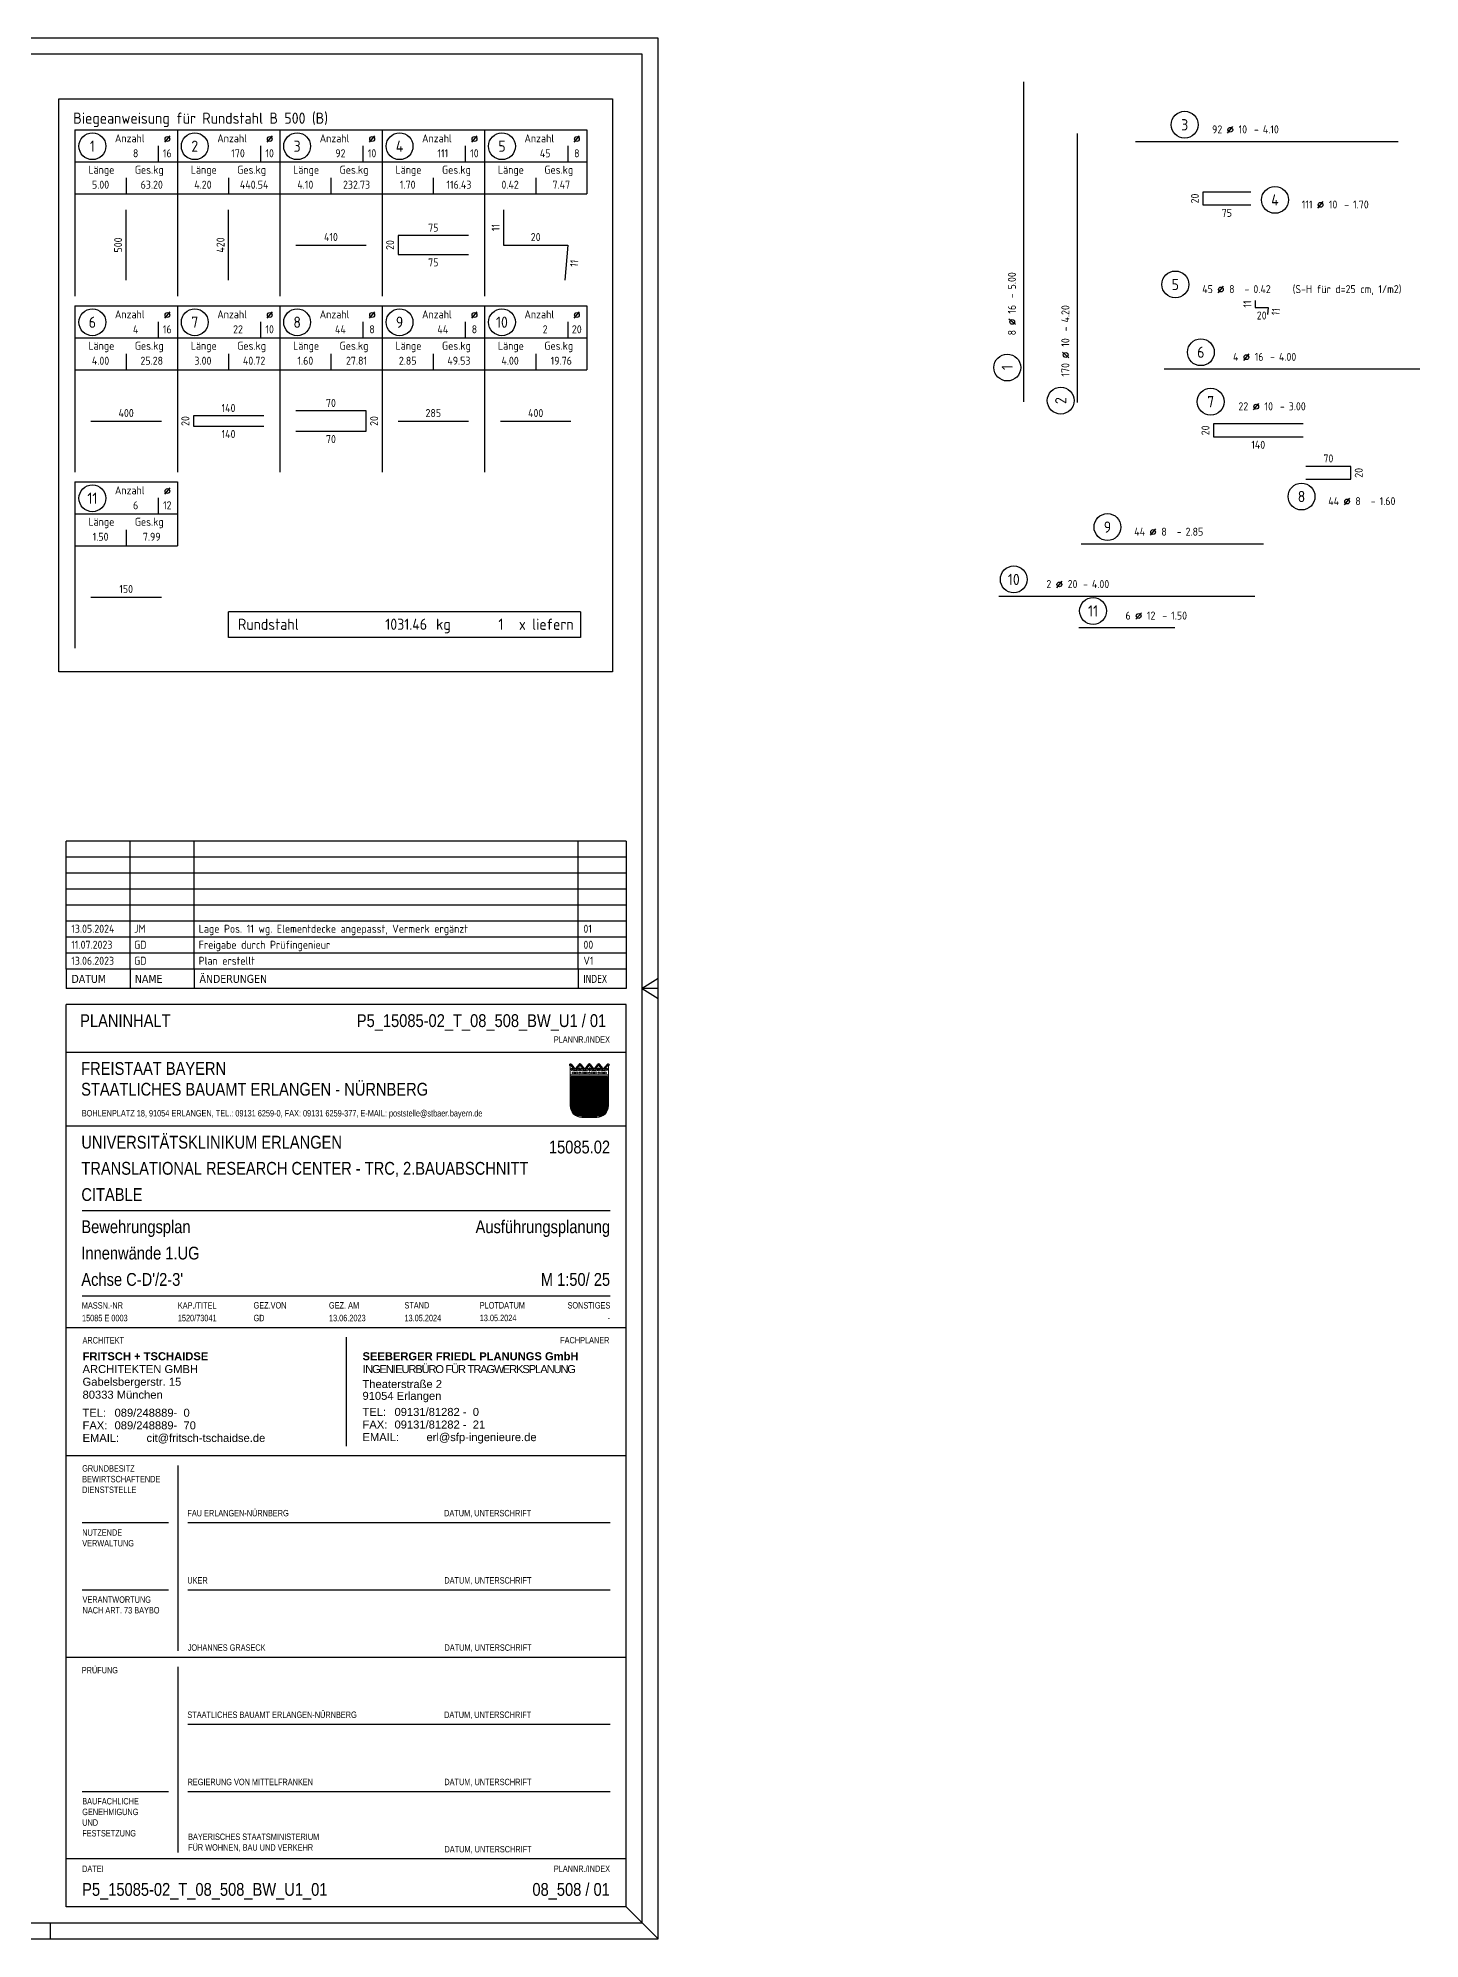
# Model space of a CAD drawing. Extents: x 0 to 54, y 0 to 44.
# Drawn here: x 32.36 to 53.96, y 0 to 29.7 of the extents above; entities that cross this region are included whole.
import ezdxf
from ezdxf.enums import TextEntityAlignment as Align

# ---------------------------------------------------------------- set-up
doc = ezdxf.new("R2010")
doc.units = 0
doc.header["$LTSCALE"] = 0.5
doc.linetypes.add('AUSGEZOGEN', pattern=[1000.01, 1000, 0.01])
for name, color, linetype in [('40 A Plankopf Text F+T', 7, 'Continuous'), ('BET-ANS', 7, 'Continuous'), ('RAHMEN', 7, 'Continuous'), ('RND', 7, 'Continuous'), ('RND_BILD', 7, 'Continuous'), ('STEMPEL', 7, 'Continuous'), ('TEXT', 7, 'Continuous')]:
    doc.layers.add(name, color=color, linetype=linetype)
doc.layers.add('NOPLOT', color=7, linetype='Continuous', plot=False)
doc.styles.add('ERSTELLTER_STIL_3', font='arial.ttf')
doc.styles.add('ERSTELLTER_STIL_4', font='arialbd.ttf')
doc.styles.add('helv', font='tahoma.ttf')
doc.styles.add('plankopf_ArialN', font='ARIALN.TTF')
doc.styles.add('txt', font='isocp.shx')
pattern_1 = [(0, (-322.07857, -163.97815), (8e-17, 0.254), [])]

# ---------------------------------------------------------------- blocks, each defined once
blk = doc.blocks.new('Bundeslandwappen')
at = {"lineweight": 9, "true_color": 0xffffff}
for points in [[(-5.75, 16.5), (-5.98, 16.5), (-5.98, 16.29), (-5.75, 16.29)], [(-5.09, 15.68), (-5.31, 15.68), (-5.31, 15.47), (-5.09, 15.47)], [(-3.49, 15.68), (-3.71, 15.68), (-3.71, 15.47), (-3.49, 15.47)], [(-2.82, 16.5), (-3.05, 16.5), (-3.05, 16.29), (-2.82, 16.29)], [(-2.15, 15.68), (-2.38, 15.68), (-2.38, 15.47), (-2.15, 15.47)], [(-0.56, 15.68), (-0.78, 15.68), (-0.78, 15.47), (-0.56, 15.47)], [(0.11, 16.5), (-0.11, 16.5), (-0.11, 16.29), (0.11, 16.29)], [(0.78, 15.68), (0.56, 15.68), (0.56, 15.47), (0.78, 15.47)], [(2.38, 15.68), (2.15, 15.68), (2.15, 15.47), (2.38, 15.47)], [(3.05, 16.5), (2.82, 16.5), (2.82, 16.29), (3.05, 16.29)], [(3.71, 15.68), (3.49, 15.68), (3.49, 15.47), (3.71, 15.47)], [(5.31, 15.68), (5.09, 15.68), (5.09, 15.47), (5.31, 15.47)], [(5.98, 16.5), (5.75, 16.5), (5.75, 16.29), (5.98, 16.29)]]:
    blk.add_hatch(color=7, dxfattribs=at).paths.add_polyline_path(points)
at = {"true_color": 0xffffff}
for points in [[(-5.34, 12.59), (-5.7, 12.59), (-5.7, 12.19), (-5.07, 11.96)], [(-1.42, 10.67), (-5.07, 11.96), (-3.57, 8.42), (0.08, 7.13)], [(0.86, 12.59), (-2.24, 12.59), (-1.42, 10.67), (2.23, 9.38)], [(3.96, 12.59), (1.66, 12.59), (4.37, 11.63)], [(-3.57, 8.42), (-5.7, 9.18), (-5.7, 6.17), (-2.07, 4.88)], [(-5.7, 6.14), (-5.7, 3.7, 0.041392), (-5.65, 3.14), (-4.21, 2.63)], [(3.73, 5.84), (0.08, 7.13), (1.58, 3.59), (5.23, 2.29)], [(5.7, 8.15), (2.23, 9.38), (3.73, 5.84), (5.7, 5.14)], [(5.7, 11.16), (4.37, 11.63), (5.7, 8.5)], [(-0.56, 1.34), (-4.21, 2.63), (-3.29, 0.45, 0.073774), (-2.3, 0.3), (-0.12, 0.3)], [(1.58, 3.59), (-2.07, 4.88), (-0.56, 1.34), (2.36, 0.3, 0.043654), (2.95, 0.36)]]:
    blk.add_hatch(color=7, dxfattribs=at).paths.add_polyline_path(points)
at = {"lineweight": 9}
h = blk.add_hatch(dxfattribs=at)
h.set_pattern_fill('ANSI31', color=256, scale=0.08, angle=315, style=0)
h.set_pattern_definition(pattern_1)
h.paths.add_polyline_path([(-5.07, 11.96), (-5.7, 12.19), (-5.7, 9.18), (-3.57, 8.42)])
h = blk.add_hatch(dxfattribs=at)
h.set_pattern_fill('ANSI31', color=256, scale=0.08, angle=315, style=0)
h.set_pattern_definition(pattern_1)
h.paths.add_polyline_path([(-2.24, 12.59), (-5.34, 12.59), (-5.07, 11.96), (-1.42, 10.67)])
h = blk.add_hatch(dxfattribs=at)
h.set_pattern_fill('ANSI31', color=256, scale=0.08, angle=315, style=0)
h.set_pattern_definition(pattern_1)
h.paths.add_polyline_path([(4.37, 11.63), (1.66, 12.59), (0.86, 12.59), (2.23, 9.38), (5.7, 8.15), (5.7, 8.5)])
h = blk.add_hatch(dxfattribs=at)
h.set_pattern_fill('ANSI31', color=256, scale=0.08, angle=315, style=0)
h.set_pattern_definition(pattern_1)
h.paths.add_polyline_path([(5.7, 12.59), (3.96, 12.59), (4.37, 11.63), (5.7, 11.16)])
h = blk.add_hatch(dxfattribs=at)
h.set_pattern_fill('ANSI31', color=256, scale=0.08, angle=315, style=0)
h.set_pattern_definition(pattern_1)
h.paths.add_polyline_path([(-2.07, 4.88), (-5.7, 6.17), (-5.7, 6.14), (-4.21, 2.63), (-0.56, 1.34)])
h = blk.add_hatch(dxfattribs=at)
h.set_pattern_fill('ANSI31', color=256, scale=0.08, angle=315, style=0)
h.set_pattern_definition(pattern_1)
h.paths.add_polyline_path([(0.08, 7.13), (-3.57, 8.42), (-2.07, 4.88), (1.58, 3.59)])
h = blk.add_hatch(dxfattribs=at)
h.set_pattern_fill('ANSI31', color=256, scale=0.08, angle=315, style=0)
h.set_pattern_definition(pattern_1)
h.paths.add_polyline_path([(2.23, 9.38), (-1.42, 10.67), (0.08, 7.13), (3.73, 5.84)])
h = blk.add_hatch(dxfattribs=at)
h.set_pattern_fill('ANSI31', color=256, scale=0.08, angle=315, style=0)
h.set_pattern_definition(pattern_1)
h.paths.add_polyline_path([(-4.21, 2.63), (-5.65, 3.14, 0.285055), (-3.29, 0.45)])
h = blk.add_hatch(dxfattribs=at)
h.set_pattern_fill('ANSI31', color=256, scale=0.08, angle=315, style=0)
h.set_pattern_definition(pattern_1)
h.paths.add_polyline_path([(-0.56, 1.34), (-0.12, 0.3), (2.3, 0.3, 0.004354), (2.36, 0.3)])
h = blk.add_hatch(dxfattribs=at)
h.set_pattern_fill('ANSI31', color=256, scale=0.08, angle=315, style=0)
h.set_pattern_definition(pattern_1)
h.paths.add_polyline_path([(5.31, 2.11), (5.23, 2.29), (1.58, 3.59), (2.95, 0.36, 0.22704)])
h = blk.add_hatch(dxfattribs=at)
h.set_pattern_fill('ANSI31', color=256, scale=0.08, angle=315, style=0)
h.set_pattern_definition(pattern_1)
h.paths.add_polyline_path([(5.7, 5.14), (3.73, 5.84), (5.23, 2.29), (5.37, 2.24, 0.111178), (5.7, 3.7)])
for p, q in [((-6, 16.1), (-6, 3.7)), ((-6, 13.29), (6, 13.29)), ((-6, 12.94), (6, 12.94)), ((-5.7, 12.59), (-5.7, 3.7)), ((-5.7, 12.59), (5.7, 12.59)), ((-5.7, 12.19), (5.7, 8.15)), ((-5.64, 14.97), (-5.64, 15.18)), ((-5.61, 16.59), (-5.62, 16.68)), ((-5.34, 12.59), (-0.12, 0.3)), ((-5.33, 15.19), (-5.33, 15.05)), ((-4.68, 14.54), (-5.26, 14.54)), ((-4.12, 14.54), (-3.54, 14.54)), ((-3.47, 15.19), (-3.47, 15.05)), ((-3.36, 13.9), (-2.93, 14.17)), ((-2.93, 13.63), (-3.36, 13.9)), ((-3.19, 16.59), (-3.18, 16.67)), ((-3.16, 14.97), (-3.16, 15.18)), ((-2.93, 15.58), (-2.93, 14.47)), ((-2.93, 14.17), (-2.5, 13.9)), ((-2.5, 13.9), (-2.93, 13.63)), ((-2.71, 14.97), (-2.71, 15.18)), ((-2.68, 16.59), (-2.69, 16.67)), ((-2.4, 15.19), (-2.4, 15.05)), ((-1.74, 14.54), (-2.32, 14.54)), ((-2.24, 12.59), (2.95, 0.36)), ((-1.19, 14.54), (-0.61, 14.54)), ((-0.54, 15.19), (-0.54, 15.05)), ((0, 14.17), (-0.43, 13.9)), ((-0.43, 13.9), (0, 13.63)), ((-0.25, 16.59), (-0.24, 16.67)), ((-0.22, 14.97), (-0.22, 15.18)), ((0, 15.58), (0, 14.47)), ((0.43, 13.9), (0, 14.17)), ((0, 13.63), (0.43, 13.9)), ((0.22, 14.97), (0.22, 15.18)), ((0.25, 16.59), (0.24, 16.67)), ((0.54, 15.19), (0.54, 15.05)), ((1.19, 14.54), (0.61, 14.54)), ((0.86, 12.59), (5.31, 2.11)), ((1.66, 12.59), (5.7, 11.16)), ((1.74, 14.54), (2.32, 14.54)), ((2.4, 15.19), (2.4, 15.05)), ((2.93, 14.17), (2.5, 13.9)), ((2.5, 13.9), (2.93, 13.63)), ((2.68, 16.59), (2.69, 16.67)), ((2.71, 14.97), (2.71, 15.18)), ((2.93, 15.58), (2.93, 14.47)), ((3.36, 13.9), (2.93, 14.17)), ((2.93, 13.63), (3.36, 13.9)), ((3.16, 14.97), (3.16, 15.18)), ((3.19, 16.59), (3.18, 16.67)), ((3.47, 15.19), (3.47, 15.05)), ((4.12, 14.54), (3.54, 14.54)), ((3.96, 12.59), (5.7, 8.5)), ((4.68, 14.54), (5.26, 14.54)), ((5.33, 15.19), (5.33, 15.05)), ((5.61, 16.59), (5.62, 16.68)), ((5.64, 14.97), (5.64, 15.18)), ((5.7, 3.7), (5.7, 12.59)), ((6, 3.7), (6, 16.1)), ((-5.7, 9.18), (5.7, 5.14)), ((-5.7, 6.17), (5.37, 2.24)), ((-5.7, 6.14), (-3.29, 0.45)), ((-5.66, 3.14), (2.36, 0.3)), ((-2.3, 0.3), (2.3, 0.3)), ((-2.3, 0), (2.3, 0))]:
    blk.add_line(p, q, dxfattribs=at)
for points in [[(-5.75, 16.29), (-5.98, 16.29), (-5.98, 16.5), (-5.75, 16.5)], [(-5.09, 15.47), (-5.31, 15.47), (-5.31, 15.68), (-5.09, 15.68)], [(-4.07, 13.71), (-4.83, 13.71), (-4.83, 14.1), (-4.07, 14.1)], [(-3.71, 15.47), (-3.49, 15.47), (-3.49, 15.68), (-3.71, 15.68)], [(-2.82, 16.29), (-3.05, 16.29), (-3.05, 16.5), (-2.82, 16.5)], [(-2.15, 15.47), (-2.38, 15.47), (-2.38, 15.68), (-2.15, 15.68)], [(-1.8, 13.71), (-1.04, 13.71), (-1.04, 14.1), (-1.8, 14.1)], [(-0.78, 15.47), (-0.56, 15.47), (-0.56, 15.68), (-0.78, 15.68)], [(0.11, 16.29), (-0.11, 16.29), (-0.11, 16.5), (0.11, 16.5)], [(0.78, 15.47), (0.56, 15.47), (0.56, 15.68), (0.78, 15.68)], [(1.8, 13.71), (1.04, 13.71), (1.04, 14.1), (1.8, 14.1)], [(2.15, 15.47), (2.38, 15.47), (2.38, 15.68), (2.15, 15.68)], [(3.05, 16.29), (2.82, 16.29), (2.82, 16.5), (3.05, 16.5)], [(3.71, 15.47), (3.49, 15.47), (3.49, 15.68), (3.71, 15.68)], [(4.07, 13.71), (4.83, 13.71), (4.83, 14.1), (4.07, 14.1)], [(5.09, 15.47), (5.31, 15.47), (5.31, 15.68), (5.09, 15.68)], [(5.75, 16.29), (5.98, 16.29), (5.98, 16.5), (5.75, 16.5)]]:
    blk.add_lwpolyline(points, close=True, dxfattribs=at)
for centre in [(-5.28, 13.9), (-3.71, 13.9), (-2.2, 13.9), (-0.68, 13.9), (0.68, 13.9), (2.2, 13.9), (3.71, 13.9), (5.28, 13.9)]:
    blk.add_circle(centre, 0.123, dxfattribs=at)
for centre, radius, start, end in [((-5.89, 16.45), 0.362, 44.66814, 253.11831), ((-5.67, 16.67), 0.05, 6.6615, 44.66814), ((-5.49, 15.18), 0.157, 3.2756, 179.55206), ((-5.19, 14.99), 0.453, 182.83284, 261.30427), ((-5.56, 16.59), 0.05, 186.6615, 265.62087), ((-5.42, 15.99), 0.179, 74.78828, 15.13561), ((-5.59, 16.26), 0.281, 346.02321, 85.62087), ((-5.36, 16.21), 0.05, 254.78828, 346.02321), ((-5.26, 15.23), 0.191, 249.63581, 3.08566), ((-5.2, 16.05), 0.05, 93.06329, 195.13561), ((-5.19, 15.87), 0.224, 350.95424, 93.06329), ((-5.02, 15.24), 0.05, 82.94673, 183.08566), ((-4.99, 15.54), 0.249, 262.94673, 77.88554), ((-4.92, 15.83), 0.05, 170.95424, 257.88554), ((-4.62, 14.89), 0.224, 71.40005, 0), ((-4.71, 14.85), 0.312, 275.96495, 353.97732), ((-4.4, 15.24), 0.208, 317.07745, 222.92255), ((-4.18, 14.89), 0.224, 180, 108.59995), ((-4.09, 14.85), 0.312, 186.02268, 264.03505), ((-3.81, 15.54), 0.249, 102.11446, 277.05327), ((-3.88, 15.83), 0.05, 282.11446, 9.04576), ((-3.61, 15.87), 0.224, 86.93671, 189.04576), ((-3.78, 15.24), 0.05, 356.91434, 97.05327), ((-3.54, 15.23), 0.191, 176.91434, 290.36419), ((-3.6, 16.05), 0.05, 344.86439, 86.93671), ((-3.38, 15.99), 0.179, 164.86439, 105.21172), ((-3.61, 14.99), 0.453, 278.69573, 357.16716), ((-3.21, 16.26), 0.281, 94.37913, 193.97679), ((-3.44, 16.21), 0.05, 193.97679, 285.21172), ((-3.31, 15.18), 0.157, 0.44794, 176.7244), ((-3.24, 16.59), 0.05, 274.37913, 353.3385), ((-3.13, 16.67), 0.05, 155.22882, 173.3385), ((-2.93, 16.58), 0.264, 24.0166, 155.34093), ((-2.55, 15.18), 0.157, 3.2756, 179.55206), ((-2.26, 14.99), 0.453, 182.83284, 261.30427), ((-2.74, 16.66), 0.05, 6.6615, 24.0166), ((-2.63, 16.59), 0.05, 186.6615, 265.62087), ((-2.49, 15.99), 0.179, 74.78828, 15.13561), ((-2.65, 16.26), 0.281, 346.02321, 85.62087), ((-2.43, 16.21), 0.05, 254.78828, 346.02321), ((-2.33, 15.23), 0.191, 249.63581, 3.08566), ((-2.27, 16.05), 0.05, 93.06329, 195.13561), ((-2.26, 15.87), 0.224, 350.95424, 93.06329), ((-2.09, 15.24), 0.05, 82.94673, 183.08566), ((-2.05, 15.54), 0.249, 262.94673, 77.88554), ((-1.99, 15.83), 0.05, 170.95424, 257.88554), ((-1.69, 14.89), 0.224, 71.40005, 0), ((-1.78, 14.85), 0.312, 275.96495, 353.97732), ((-1.47, 15.24), 0.208, 317.07745, 222.92255), ((-1.24, 14.89), 0.224, 180, 108.59995), ((-1.16, 14.85), 0.312, 186.02268, 264.03505), ((-0.88, 15.54), 0.249, 102.11446, 277.05327), ((-0.94, 15.83), 0.05, 282.11446, 9.04576), ((-0.67, 15.87), 0.224, 86.93671, 189.04576), ((-0.84, 15.24), 0.05, 356.91434, 97.05327), ((-0.6, 15.23), 0.191, 176.91434, 290.36419), ((-0.66, 16.05), 0.05, 344.86439, 86.93671), ((-0.44, 15.99), 0.179, 164.86439, 105.21172), ((-0.68, 14.99), 0.453, 278.69573, 357.16716), ((-0.28, 16.26), 0.281, 94.37913, 193.97679), ((-0.5, 16.21), 0.05, 193.97679, 285.21172), ((-0.38, 15.18), 0.157, 0.44794, 176.7244), ((-0.3, 16.59), 0.05, 274.37913, 353.3385), ((0, 16.58), 0.264, 24.0166, 155.34093), ((-0.19, 16.67), 0.05, 155.22882, 173.3385), ((0.38, 15.18), 0.157, 3.2756, 179.55206), ((0.68, 14.99), 0.453, 182.83284, 261.30427), ((0.19, 16.66), 0.05, 6.6615, 24.0166), ((0.3, 16.59), 0.05, 186.6615, 265.62087), ((0.44, 15.99), 0.179, 74.78828, 15.13561), ((0.28, 16.26), 0.281, 346.02321, 85.62087), ((0.5, 16.21), 0.05, 254.78828, 346.02321), ((0.6, 15.23), 0.191, 249.63581, 3.08566), ((0.66, 16.05), 0.05, 93.06329, 195.13561), ((0.67, 15.87), 0.224, 350.95424, 93.06329), ((0.84, 15.24), 0.05, 82.94673, 183.08566), ((0.88, 15.54), 0.249, 262.94673, 77.88554), ((0.94, 15.83), 0.05, 170.95424, 257.88554), ((1.24, 14.89), 0.224, 71.40005, 0), ((1.16, 14.85), 0.312, 275.96495, 353.97732), ((1.47, 15.24), 0.208, 317.07745, 222.92255), ((1.69, 14.89), 0.224, 180, 108.59995), ((1.78, 14.85), 0.312, 186.02268, 264.03505), ((2.05, 15.54), 0.249, 102.11446, 277.05327), ((1.99, 15.83), 0.05, 282.11446, 9.04576), ((2.26, 15.87), 0.224, 86.93671, 189.04576), ((2.09, 15.24), 0.05, 356.91434, 97.05327), ((2.33, 15.23), 0.191, 176.91434, 290.36419), ((2.27, 16.05), 0.05, 344.86439, 86.93671), ((2.49, 15.99), 0.179, 164.86439, 105.21172), ((2.26, 14.99), 0.453, 278.69573, 357.16716), ((2.65, 16.26), 0.281, 94.37913, 193.97679), ((2.43, 16.21), 0.05, 193.97679, 285.21172), ((2.55, 15.18), 0.157, 0.44794, 176.7244), ((2.63, 16.59), 0.05, 274.37913, 353.3385), ((2.93, 16.58), 0.264, 24.0166, 155.34093), ((2.74, 16.67), 0.05, 155.22882, 173.3385), ((3.31, 15.18), 0.157, 3.2756, 179.55206), ((3.61, 14.99), 0.453, 182.83284, 261.30427), ((3.13, 16.66), 0.05, 6.6615, 24.0166), ((3.24, 16.59), 0.05, 186.6615, 265.62087), ((3.38, 15.99), 0.179, 74.78828, 15.13561), ((3.21, 16.26), 0.281, 346.02321, 85.62087), ((3.44, 16.21), 0.05, 254.78828, 346.02321), ((3.54, 15.23), 0.191, 249.63581, 3.08566), ((3.6, 16.05), 0.05, 93.06329, 195.13561), ((3.61, 15.87), 0.224, 350.95424, 93.06329), ((3.78, 15.24), 0.05, 82.94673, 183.08566), ((3.81, 15.54), 0.249, 262.94673, 77.88554), ((3.88, 15.83), 0.05, 170.95424, 257.88554), ((4.18, 14.89), 0.224, 71.40005, 0), ((4.09, 14.85), 0.312, 275.96495, 353.97732), ((4.4, 15.24), 0.208, 317.07745, 222.92255), ((4.62, 14.89), 0.224, 180, 108.59995), ((4.71, 14.85), 0.312, 186.02268, 264.03505), ((4.99, 15.54), 0.249, 102.11446, 277.05327), ((4.92, 15.83), 0.05, 282.11446, 9.04576), ((5.19, 15.87), 0.224, 86.93671, 189.04576), ((5.02, 15.24), 0.05, 356.91434, 97.05327), ((5.26, 15.23), 0.191, 176.91434, 290.36419), ((5.2, 16.05), 0.05, 344.86439, 86.93671), ((5.42, 15.99), 0.179, 164.86439, 105.21172), ((5.19, 14.99), 0.453, 278.69573, 357.16716), ((5.59, 16.26), 0.281, 94.37913, 193.97679), ((5.36, 16.21), 0.05, 193.97679, 285.21172), ((5.49, 15.18), 0.157, 0.44794, 176.7244), ((5.56, 16.59), 0.05, 274.37913, 353.3385), ((5.67, 16.67), 0.05, 135.33186, 173.3385), ((5.89, 16.45), 0.362, 286.88169, 135.33186), ((-2.3, 3.7), 3.7, 180, 270), ((-2.3, 3.7), 3.4, 180, 270), ((2.3, 3.7), 3.7, 270, 0), ((2.3, 3.7), 3.4, 270, 0)]:
    blk.add_arc(centre, radius, start, end, dxfattribs=at)
blk = doc.blocks.new('Plankopf_PU')
for p, q in [((-18.5, 25.4), (-18.5, 27.7)), ((-1, 27.7), (-18.5, 27.7)), ((-1, 27.7), (-18.5, 27.7)), ((-1, 25.4), (-1, 27.7)), ((-1, 25.4), (-18.5, 25.4)), ((-1, 25.4), (-18.5, 25.4)), ((-18.5, 19.1), (-18.5, 25.4)), ((-1, 19.1), (-1, 25.4)), ((-1.5, 22.75), (-18, 22.75)), ((-18, 20.1), (-1.5, 20.1)), ((-18.5, 15.1), (-18.5, 19.1)), ((-1, 19.1), (-18.5, 19.1)), ((-1, 15.1), (-1, 19.1)), ((-9.75, 18.8), (-9.75, 15.4)), ((-1, 15.1), (-18.5, 15.1)), ((-1, 15.1), (-18.5, 15.1)), ((-18.5, 8.8), (-18.5, 15.1)), ((-1, 8.8), (-1, 15.1)), ((-15, 9), (-15, 14.8)), ((-15.3, 13), (-18, 13)), ((-1.5, 13), (-14.7, 13)), ((-15.3, 10.9), (-18, 10.9)), ((-1.5, 10.9), (-14.7, 10.9)), ((-18.5, 2.5), (-18.5, 8.8)), ((-1, 8.8), (-18.5, 8.8)), ((-15, 2.7), (-15, 8.5)), ((-1, 2.5), (-1, 8.8)), ((-1.5, 6.7), (-14.7, 6.7)), ((-15.3, 4.6), (-18, 4.6)), ((-1.5, 4.6), (-14.7, 4.6)), ((-1, 2.5), (-18.5, 2.5)), ((-18.5, 1), (-18.5, 2.5)), ((-1, 2.5), (-18.5, 2.5)), ((-1, 1), (-1, 2.5)), ((-1, 1), (-18.5, 1))]:
    blk.add_line(p, q)
at = {"xscale": 0.1, "yscale": 0.1, "zscale": 0.1}
blk.add_blockref('Bundeslandwappen', (-2.148, 25.669), dxfattribs=at)
at = {"linetype": 'AUSGEZOGEN', "lineweight": 35, "style": 'plankopf_ArialN'}
for s, height, p in [('FREISTAAT BAYERN', 0.4, (-18.032, 27.401)), ('PRÜFUNG', 0.2, (-18.013, 8.5))]:
    blk.add_text(s, height=height, dxfattribs=at).set_placement(p, align=Align.TOP_LEFT)
blk.add_text('STAATLICHES BAUAMT ERLANGEN - NÜRNBERG', height=0.4, dxfattribs=at).set_placement((-18.032, 26.552), align=Align.MIDDLE_LEFT)
at = {"style": 'plankopf_ArialN'}
for s, p in [('BOHLENPLATZ 18, 91054 ERLANGEN, TEL.: 09131 6259-0, FAX: 09131 6259-377, E-MAIL: poststelle@stbaer.bayern.de', (-18.012, 25.702)), ('MASSN.-NR', (-18.011, 19.698)), ('KAP./TITEL', (-15.01, 19.698)), ('GEZ.VON', (-12.644, 19.7)), ('GEZ. AM', (-10.286, 19.7)), ('STAND', (-7.927, 19.702)), ('PLOTDATUM', (-5.574, 19.7)), ('FAU ERLANGEN-NÜRNBERG', (-14.712, 13.207)), ('DATUM, UNTERSCHRIFT', (-6.687, 13.207)), ('UKER', (-14.712, 11.107)), ('DATUM, UNTERSCHRIFT', (-6.68, 11.106)), ('JOHANNES GRASECK', (-14.7, 9.005)), ('DATUM, UNTERSCHRIFT', (-6.675, 9.005)), ('STAATLICHES BAUAMT ERLANGEN-NÜRNBERG', (-14.712, 6.907)), ('DATUM, UNTERSCHRIFT', (-6.687, 6.907)), ('REGIERUNG VON MITTELFRANKEN', (-14.705, 4.806)), ('DATUM, UNTERSCHRIFT', (-6.68, 4.806)), ('DATUM, UNTERSCHRIFT', (-6.675, 2.705)), ('DATEI', (-18.002, 2.095))]:
    blk.add_text(s, height=0.2, dxfattribs=at).set_placement(p)
for s, p in [('SONSTIGES', (-1.493, 19.7)), ('PLANNR./INDEX', (-1.501, 2.095))]:
    blk.add_text(s, height=0.2, dxfattribs=at).set_placement(p, align=Align.RIGHT)
at = {"linetype": 'AUSGEZOGEN', "lineweight": 35, "style": 'plankopf_ArialN'}
blk.add_text('ARCHITEKT', height=0.2, dxfattribs=at).set_placement((-17.989, 18.607))
blk.add_text('FACHPLANER', height=0.2, dxfattribs=at).set_placement((-1.52, 18.611), align=Align.RIGHT)
at = {"insert": (-5.574, 19.303), "char_height": 0.2, "attachment_point": 7, "style": 'plankopf_ArialN'}
blk.add_mtext('13.05.2024', dxfattribs=at)
at = {"char_height": 0.2, "attachment_point": 1, "style": 'plankopf_ArialN'}
for s, insert, width in [('GRUNDBESITZ\\PBEWIRTSCHAFTENDE DIENSTSTELLE', (-18, 14.804), 2.5), ('NUTZENDE^JVERWALTUNG', (-17.998, 12.8), 2.69843), ('VERANTWORTUNG  NACH ART. 73 BAYBO', (-17.988, 10.705), 2.68768), ('BAUFACHLICHE GENEHMIGUNG UND FESTSETZUNG', (-17.998, 4.404), 2.2311), ('BAYERISCHES STAATSMINISTERIUM ^JFÜR WOHNEN, BAU UND VERKEHR', (-14.689, 3.294), 9.29412)]:
    blk.add_mtext(s, dxfattribs=dict(at, insert=insert, width=width))
at = {"style": 'plankopf_ArialN'}
for tag, p in [('PROJEKTBEZEICHNUNGZ1', (-18.025, 24.578)), ('PROJEKTBEZEICHNUNGZ2', (-18.025, 23.761)), ('PROJEKTBEZEICHNUNGZ3', (-18.025, 22.941))]:
    blk.add_attdef(tag, text='', height=0.4, dxfattribs=at).set_placement(p, align=Align.BOTTOM_LEFT)
for tag, p in [('GEB.-NR', (-1.5, 24.946)), ('0.000X', (-1.507, 1.749))]:
    blk.add_attdef(tag, text='', height=0.4, dxfattribs=at).set_placement(p, align=Align.TOP_RIGHT)
for tag, p, height in [('PLANINHALTZ1', (-18.025, 22.055), 0.4), ('PLANINHALTZ2', (-18.025, 21.232), 0.4), ('PLANINHALTZ3', (-18.025, 20.409), 0.4), ('MASSN.-NR', (-18.005, 19.303), 0.2), ('KAPITEL/TITEL', (-15.01, 19.303), 0.2), ('GEZ_VON', (-12.644, 19.303), 0.2), ('GEZ_AM', (-10.286, 19.303), 0.2), ('STAND', (-7.927, 19.303), 0.2)]:
    blk.add_attdef(tag, p, '', height=height, dxfattribs=at)
for tag, height, p in [('PLANUNGSPHASE', 0.4, (-1.5, 22.055)), ('PROJEKTKATEGORIE', 0.4, (-1.5, 21.232)), ('MAßSTAB', 0.4, (-1.5, 20.409)), ('SONSTIGES', 0.2, (-1.5, 19.303))]:
    blk.add_attdef(tag, text='', height=height, dxfattribs=at).set_placement(p, align=Align.RIGHT)
at = {"layer": '40 A Plankopf Text F+T', "color": 7, "linetype": 'Continuous', "lineweight": 13, "char_height": 0.25, "attachment_point": 7}
for s, insert, style in [('\\A1;ARCHITEKTEN GMBH', (-17.988, 17.68), 'ERSTELLTER_STIL_3'), ('\\A1;FRITSCH + TSCHAIDSE ', (-17.988, 18.081), 'ERSTELLTER_STIL_4'), ('\\A1;SEEBERGER FRIEDL PLANUNGS GmbH', (-9.238, 18.081), 'ERSTELLTER_STIL_4'), ('\\A1;{\\T0.8;INGENIEURBÜRO FÜR TRAGWERKSPLANUNG}', (-9.238, 17.68), 'ERSTELLTER_STIL_3'), ('\\A1;Gabelsbergerstr. 15', (-17.988, 17.212), 'ERSTELLTER_STIL_3'), ('\\A1;Theaterstraße 2', (-9.238, 17.212), 'ERSTELLTER_STIL_3'), ('\\A1;80333 München', (-17.988, 16.879), 'ERSTELLTER_STIL_3'), ('\\A1;91054 Erlangen', (-9.238, 16.771), 'ERSTELLTER_STIL_3')]:
    blk.add_mtext(s, dxfattribs=dict(at, insert=insert, style=style))
at = {"layer": '40 A Plankopf Text F+T', "color": 7, "linetype": 'Continuous', "lineweight": 13, "char_height": 0.25, "attachment_point": 7, "line_spacing_factor": 0.945293, "style": 'ERSTELLTER_STIL_3'}
for s, insert in [('\\A1;TEL: ^I089/248889-  0\\PFAX: ^I089/248889-  70\\PEMAIL: ^Icit@fritsch-tschaidse.de', (-17.988, 15.481)), ('\\A1;TEL: ^I09131/81282 -  0\\PFAX: ^I09131/81282 -  21\\PEMAIL: ^Ierl@sfp-ingenieure.de', (-9.238, 15.481))]:
    blk.add_mtext(s, dxfattribs=dict(at, insert=insert))
blk = doc.blocks.new('Plankopf-ER')
at = {"layer": 'RAHMEN', "color": 7, "linetype": 'Continuous'}
for p, q in [((-0.5, 4.6), (-18, 4.6)), ((-18, 4.1), (-18, 4.6)), ((-16, 4.1), (-16, 4.6)), ((-14, 4.1), (-14, 4.6)), ((-2, 4.1), (-2, 4.6)), ((-0.5, 4.6), (-0.5, 4.1)), ((-0.5, 4.1), (-18, 4.1)), ((-18, 3.6), (-18, 4.1)), ((-0.5, 3.6), (-18, 3.6)), ((-18, 3.1), (-18, 3.6)), ((-16, 3.6), (-16, 4.1)), ((-16, 3.1), (-16, 3.6)), ((-14, 3.6), (-14, 4.1)), ((-14, 3.1), (-14, 3.6)), ((-2, 3.6), (-2, 4.1)), ((-2, 3.1), (-2, 3.6)), ((-0.5, 4.1), (-0.5, 3.6)), ((-0.5, 3.6), (-0.5, 3.1)), ((-0.5, 3.1), (-18, 3.1)), ((-18, 2.6), (-18, 3.1)), ((-16, 2.6), (-16, 3.1)), ((-14, 2.6), (-14, 3.1)), ((-2, 2.6), (-2, 3.1)), ((-0.5, 3.1), (-0.5, 2.6)), ((-0.5, 2.6), (-18, 2.6)), ((-18, 2.1), (-18, 2.6)), ((-16, 2.1), (-16, 2.6)), ((-14, 2.1), (-14, 2.6)), ((-2, 2.1), (-2, 2.6)), ((-0.5, 2.6), (-0.5, 2.1)), ((-0.5, 2.1), (-18, 2.1)), ((-18, 1.6), (-18, 2.1)), ((-16, 1.6), (-16, 2.1)), ((-14, 1.6), (-14, 2.1)), ((-2, 1.6), (-2, 2.1)), ((-0.5, 2.1), (-0.5, 1.6)), ((-0.5, 1.6), (-18, 1.6)), ((-18, 1.1), (-18, 1.6)), ((-16, 1.1), (-16, 1.6)), ((-14, 1.1), (-14, 1.6)), ((-2, 1.1), (-2, 1.6)), ((-0.5, 1.6), (-0.5, 1.1)), ((-0.5, 1.1), (-18, 1.1)), ((-18, 0.6), (-18, 1.1)), ((-0.5, 0.6), (-18, 0.6)), ((-18, 0.6), (-18, 0)), ((-16, 0.6), (-16, 1.1)), ((-16, 0.6), (-16, 0)), ((-14, 0.6), (-14, 1.1)), ((-14, 0.6), (-14, 0)), ((-2, 0.6), (-2, 1.1)), ((-2, 0.6), (-2, 0)), ((-0.5, 1.1), (-0.5, 0.6)), ((-0.5, 0.6), (-0.5, 0)), ((-0.5, 0), (-18, 0))]:
    blk.add_line(p, q, dxfattribs=at)
at = {"layer": 'RAHMEN', "color": 7, "linetype": 'Continuous', "style": 'txt'}
for tag, p in [('INDEX-D8', (-17.841, 4.242)), ('INDEX-N8', (-15.876, 4.242)), ('INDEX-X8', (-13.857, 4.242)), ('INDEX8', (-1.833, 4.242)), ('INDEX-D7', (-17.841, 3.742)), ('INDEX-N7', (-15.876, 3.742)), ('INDEX-X7', (-13.857, 3.742)), ('INDEX7', (-1.833, 3.742)), ('INDEX-D6', (-17.841, 3.242)), ('INDEX-D5', (-17.841, 2.742)), ('INDEX-N6', (-15.876, 3.242)), ('INDEX-N5', (-15.876, 2.742)), ('INDEX-X6', (-13.857, 3.242)), ('INDEX-X5', (-13.857, 2.742)), ('INDEX6', (-1.833, 3.242)), ('INDEX5', (-1.833, 2.742)), ('INDEX-D4', (-17.841, 2.242)), ('INDEX-N4', (-15.876, 2.242)), ('INDEX-X4', (-13.857, 2.242)), ('INDEX4', (-1.833, 2.242)), ('INDEX-D3', (-17.841, 1.742)), ('INDEX-N3', (-15.876, 1.742)), ('INDEX-X3', (-13.857, 1.742)), ('INDEX3', (-1.833, 1.742)), ('INDEX-D2', (-17.841, 1.242)), ('INDEX-N2', (-15.876, 1.242)), ('INDEX-X2', (-13.857, 1.242)), ('INDEX2', (-1.833, 1.242)), ('INDEX-D1', (-17.841, 0.742)), ('INDEX-N1', (-15.876, 0.742)), ('INDEX-X1', (-13.857, 0.742)), ('INDEX1', (-1.833, 0.742))]:
    blk.add_attdef(tag, p, '', height=0.25, dxfattribs=at)
at = {"layer": 'STEMPEL', "color": 7, "linetype": 'Continuous', "style": 'helv'}
for s, p in [('DATUM', (-17.833, 0.176)), ('NAME', (-15.853, 0.176)), ('ÄNDERUNGEN', (-13.833, 0.176))]:
    blk.add_text(s, height=0.25, dxfattribs=at).set_placement(p)
at = {"layer": 'STEMPEL', "color": 7, "linetype": 'Continuous', "style": 'helv', "width": 0.8}
blk.add_text('INDEX', height=0.25, dxfattribs=at).set_placement((-1.833, 0.176))
blk = doc.blocks.new('RND_AUSZ')
at = {"layer": 'RND', "color": 7, "linetype": 'Continuous'}
blk.add_line((1.341, 0.262), (1.509, 0.466), dxfattribs=at)
at = {"layer": 'RND', "color": 1, "linetype": 'Continuous'}
blk.add_circle((0, 0.52), 0.42, dxfattribs=at)
at = {"layer": 'RND', "color": 7, "linetype": 'Continuous'}
blk.add_circle((1.425, 0.364), 0.075, dxfattribs=at)
at = {"layer": 'RND', "color": 7, "linetype": 'Continuous', "style": 'txt'}
blk.add_text('-', height=0.25, dxfattribs=at).set_placement((2.163, 0.25))
at = {"layer": 'RND', "color": 1, "linetype": 'Continuous', "style": 'txt'}
blk.add_attdef('POS', text='', height=0.35, dxfattribs=at).set_placement((0, 0.52), align=Align.MIDDLE)
at = {"layer": 'RND', "color": 7, "linetype": 'Continuous', "style": 'txt'}
for tag, p in [('WIEOFT', (-0.536, 0.25)), ('STK', (1.174, 0.25))]:
    blk.add_attdef(tag, text='', height=0.25, dxfattribs=at).set_placement(p, align=Align.RIGHT)
for tag, p in [('DS', (1.683, 0.25)), ('LANG', (2.441, 0.25)), ('TEXT', (3.669, 0.25))]:
    blk.add_attdef(tag, p, '', height=0.25, dxfattribs=at)
blk = doc.blocks.new('DINA1')
at = {"layer": 'RAHMEN', "color": 7, "linetype": 'Continuous'}
for p, q in [((41.74, 59.4), (42.05, 58.9)), ((42.05, 58.9), (42.36, 59.4)), ((84.1, 30.01), (83.6, 29.7)), ((83.6, 29.7), (84.1, 29.39)), ((42.05, 0.5), (41.74, 0)), ((42.36, 0), (42.05, 0.5))]:
    blk.add_line(p, q, dxfattribs=at)
at = {"layer": 'RAHMEN'}
for p, q in [((0, 59.4), (0, 0)), ((84.1, 59.4), (0, 59.4)), ((84.1, 0), (84.1, 59.4)), ((0, 0), (84.1, 0))]:
    blk.add_line(p, q, dxfattribs=at)
at = {"layer": 'RAHMEN', "color": 5}
for p, q in [((2, 58.9), (2, 0.5)), ((83.6, 58.9), (2, 58.9)), ((83.6, 0.5), (83.6, 58.9)), ((2, 0.5), (83.6, 0.5))]:
    blk.add_line(p, q, dxfattribs=at)
at = {"layer": 'RAHMEN', "color": 7}
for p, q in [((21, 0), (21, 0.5)), ((46.1, 0), (46.1, 0.5)), ((65.1, 0.5), (65.1, 0))]:
    blk.add_line(p, q, dxfattribs=at)
at = {"layer": 'RAHMEN', "color": 7, "style": 'txt'}
blk.add_text('DIN A1   0.5 m2', height=0.25, dxfattribs=at).set_placement((1.989, 0.133))
blk = doc.blocks.new('RND_LIS2')
at = {"layer": 'RND', "color": 3, "linetype": 'Continuous'}
for p, q in [((0, 0), (0, -5.2)), ((0, 0), (3.2, 0)), ((3.2, 0), (3.2, -2)), ((2.6, -0.503), (2.6, -1)), ((0, -1), (3.2, -1)), ((1.6, -1.503), (1.6, -2)), ((0, -2), (3.2, -2))]:
    blk.add_line(p, q, dxfattribs=at)
at = {"layer": 'RND', "color": 7, "linetype": 'Continuous'}
blk.add_line((2.805, -0.39), (2.973, -0.186), dxfattribs=at)
at = {"layer": 'RND', "color": 1, "linetype": 'Continuous'}
blk.add_circle((0.545, -0.513), 0.42, dxfattribs=at)
at = {"layer": 'RND', "color": 7, "linetype": 'Continuous'}
blk.add_circle((2.889, -0.288), 0.075, dxfattribs=at)
at = {"layer": 'RND', "color": 7, "linetype": 'Continuous', "style": 'txt'}
for s, p in [('Anzahl', (1.249, -0.391)), ('Länge', (0.42, -1.373)), ('Ges.kg', (1.872, -1.373))]:
    blk.add_text(s, height=0.25, dxfattribs=at).set_placement(p)
at = {"layer": 'RND', "color": 1, "linetype": 'Continuous', "style": 'txt'}
blk.add_attdef('POS1', text='', height=0.35, dxfattribs=at).set_placement((0.545, -0.513), align=Align.MIDDLE)
at = {"layer": 'RND', "color": 7, "linetype": 'Continuous', "style": 'txt'}
for tag, p in [('STK1', (1.897, -0.859)), ('DS1', (2.885, -0.859)), ('LANG1', (0.8, -1.841)), ('GEW', (2.4, -1.841))]:
    blk.add_attdef(tag, text='', height=0.25, dxfattribs=at).set_placement(p, align=Align.CENTER)
blk = doc.blocks.new('RND_SUM')
at = {"layer": 'RND', "color": 5, "linetype": 'Continuous'}
for p, q in [((0, 0), (0, 0.8)), ((11, 0.8), (0, 0.8)), ((11, 0.8), (11, 0)), ((11, 0), (0, 0))]:
    blk.add_line(p, q, dxfattribs=at)
at = {"layer": 'RND', "color": 1, "linetype": 'Continuous', "style": 'txt'}
for s, p in [('Rundstahl', (0.292, 0.235)), ('kg', (6.483, 0.235))]:
    blk.add_text(s, height=0.35, dxfattribs=at).set_placement(p)
blk.add_text('x liefern', height=0.35, dxfattribs=at).set_placement((10.784, 0.235), align=Align.RIGHT)
for tag, p in [('RND-S', (6.203, 0.235)), ('RND-Z', (8.59, 0.235))]:
    blk.add_attdef(tag, text='', height=0.35, dxfattribs=at).set_placement(p, align=Align.RIGHT)

msp = doc.modelspace()

# ---------------------------------------------------------------- linework, layer by layer
for p, q in [((41.55, 14.6), (32.8, 14.6)), ((32.8, 13.85), (32.8, 14.6)), ((41.55, 13.85), (41.55, 14.6))]:
    msp.add_line(p, q)
at = {"layer": 'NOPLOT', "color": 191, "linetype": 'AUSGEZOGEN'}
msp.add_line((41.55, 0.5), (42.05, 0), dxfattribs=at)
at = {"layer": 'RAHMEN', "color": 7, "linetype": 'Continuous'}
msp.add_line((42.05, 14.85), (41.8, 14.85), dxfattribs=at)
at = {"layer": 'RND', "color": 1, "linetype": 'AUSGEZOGEN'}
for points in [[(47.7673, 24.0161), (47.7673, 29.0161)], [(48.6026, 24.0071), (48.6026, 28.2071)], [(49.5137, 28.085), (53.6137, 28.085)], [(51.3132, 27.2926), (50.5632, 27.2926), (50.5632, 27.0926), (51.3132, 27.0926)], [(51.3833, 25.5996), (51.3833, 25.4896), (51.5833, 25.4896), (51.5737, 25.3801)], [(49.9572, 24.5311), (53.9572, 24.5311)], [(52.1294, 23.6701), (50.7294, 23.6701), (50.7294, 23.4701), (52.1294, 23.4701)], [(52.1756, 22.8068), (52.8756, 22.8068), (52.8756, 23.0068), (52.1756, 23.0068)], [(48.6617, 21.7994), (51.5117, 21.7994)], [(47.3743, 20.9813), (51.3743, 20.9813)], [(48.6243, 20.4887), (50.1243, 20.4887)]]:
    msp.add_lwpolyline(points, dxfattribs=at)
at = {"layer": 'RND_BILD', "color": 1, "linetype": 'AUSGEZOGEN'}
for points in [[(33.7374, 25.9161), (33.7374, 27.0161)], [(35.3374, 25.9161), (35.3374, 27.0161)], [(39.6365, 27.0161), (39.6365, 26.4651), (40.6384, 26.4651), (40.5904, 25.9161)], [(36.3874, 26.4661), (37.4874, 26.4661)], [(39.0874, 26.6128), (37.9874, 26.6128), (37.9874, 26.3195), (39.0874, 26.3195)], [(35.8874, 23.7947), (34.7874, 23.7947), (34.7874, 23.6376), (35.8874, 23.6376)], [(36.3874, 23.559), (37.4874, 23.559), (37.4874, 23.8733), (36.3874, 23.8733)], [(33.1874, 23.7161), (34.2874, 23.7161)], [(37.9874, 23.7161), (39.0874, 23.7161)], [(39.5874, 23.7161), (40.6874, 23.7161)], [(33.1874, 20.9661), (34.2874, 20.9661)]]:
    msp.add_lwpolyline(points, dxfattribs=at)
at = {"layer": 'TEXT', "color": 1, "linetype": 'AUSGEZOGEN'}
msp.add_lwpolyline([(32.6855, 28.7482), (41.3385, 28.7482), (41.3385, 19.7997), (32.6855, 19.7997)], close=True, dxfattribs=at)

# ---------------------------------------------------------------- block references
at = {"layer": 'BET-ANS', "xscale": 0.5, "yscale": 0.5, "zscale": 0.5}
msp.add_blockref('Plankopf-ER', (41.8, 14.85), dxfattribs=at).add_auto_attribs({'INDEX1': 'V1', 'INDEX-N1': 'GD', 'INDEX-D1': '13.06.2023', 'INDEX-X1': 'Plan erstellt', 'INDEX2': '00', 'INDEX-N2': 'GD', 'INDEX-D2': '11.07.2023', 'INDEX-X2': 'Freigabe durch Prüfingenieur', 'INDEX3': '01', 'INDEX-N3': 'JM', 'INDEX-D3': '13.05.2024', 'INDEX-X3': 'Lage Pos. 11 wg. Elementdecke angepasst, Vermerk ergänzt'})
at = {"layer": 'BET-ANS'}
ref = msp.add_blockref('Plankopf_PU', (42.05, 0), dxfattribs=dict(at, xscale=0.5, yscale=0.5, zscale=0.5))
ref.add_attrib('0.000X', '08_508 / 01', dxfattribs={"layer": '0', "height": 0.2, "style": 'plankopf_ArialN'}).set_placement((41.2966, 0.8744), align=Align.TOP_RIGHT)
ref.add_attrib('STAND', '13.05.2024', (38.0866, 9.6516), dxfattribs={"layer": '0', "height": 0.1, "style": 'plankopf_ArialN'})
ref.add_attrib('PLANINHALTZ1', 'Bewehrungsplan', (33.0374, 11.0277), dxfattribs={"layer": '0', "height": 0.2, "style": 'plankopf_ArialN'})
ref.add_attrib('PLANINHALTZ2', 'Innenwände 1.UG', (33.0374, 10.616), dxfattribs={"layer": '0', "height": 0.2, "style": 'plankopf_ArialN'})
ref.add_attrib('PLANINHALTZ3', "Achse C-D'/2-3'", (33.0374, 10.2045), dxfattribs={"layer": '0', "height": 0.2, "style": 'plankopf_ArialN'})
ref.add_attrib('PROJEKTBEZEICHNUNGZ1', 'UNIVERSITÄTSKLINIKUM ERLANGEN', dxfattribs={"layer": '0', "height": 0.2, "style": 'plankopf_ArialN'}).set_placement((33.0374, 12.2888), align=Align.BOTTOM_LEFT)
ref.add_attrib('PROJEKTBEZEICHNUNGZ2', 'TRANSLATIONAL RESEARCH CENTER - TRC, 2.BAUABSCHNITT', dxfattribs={"layer": '0', "height": 0.2, "style": 'plankopf_ArialN'}).set_placement((33.0374, 11.8806), align=Align.BOTTOM_LEFT)
ref.add_attrib('PROJEKTBEZEICHNUNGZ3', 'CITABLE', dxfattribs={"layer": '0', "height": 0.2, "style": 'plankopf_ArialN'}).set_placement((33.0374, 11.4705), align=Align.BOTTOM_LEFT)
ref.add_attrib('GEB.-NR', '15085.02', dxfattribs={"layer": '0', "height": 0.2, "style": 'plankopf_ArialN'}).set_placement((41.3, 12.473), align=Align.TOP_RIGHT)
ref.add_attrib('PLANUNGSPHASE', 'Ausführungsplanung', dxfattribs={"layer": '0', "height": 0.2, "style": 'plankopf_ArialN'}).set_placement((41.3, 11.0277), align=Align.RIGHT)
ref.add_attrib('MAßSTAB', 'M 1:50/ 25', dxfattribs={"layer": '0', "height": 0.2, "style": 'plankopf_ArialN'}).set_placement((41.3, 10.2045), align=Align.RIGHT)
ref.add_attrib('MASSN.-NR', '15085 E 0003', (33.0474, 9.6516), dxfattribs={"layer": '0', "height": 0.1, "style": 'plankopf_ArialN'})
ref.add_attrib('KAPITEL/TITEL', '1520/73041', (34.5451, 9.6516), dxfattribs={"layer": '0', "height": 0.1, "style": 'plankopf_ArialN'})
ref.add_attrib('GEZ_VON', 'GD', (35.7278, 9.6516), dxfattribs={"layer": '0', "height": 0.1, "style": 'plankopf_ArialN'})
ref.add_attrib('GEZ_AM', '13.06.2023', (36.9071, 9.6516), dxfattribs={"layer": '0', "height": 0.1, "style": 'plankopf_ArialN'})
ref.add_attrib('SONSTIGES', '-', dxfattribs={"layer": '0', "height": 0.1, "style": 'plankopf_ArialN'}).set_placement((41.3, 9.6516), align=Align.RIGHT)
at = {"layer": 'RAHMEN', "color": 7, "linetype": 'AUSGEZOGEN', "xscale": 0.5, "yscale": 0.5, "zscale": 0.5}
msp.add_blockref('DINA1', (0, 0), dxfattribs=at)
at = {"layer": 'RND', "color": 7, "linetype": 'AUSGEZOGEN', "xscale": 0.5, "yscale": 0.5, "zscale": 0.5}
for p, values in [((50.2802, 28.085), {'POS': '3', 'STK': '92', 'DS': '10', 'LANG': '4.10'}), ((51.6911, 26.9113), {'POS': '4', 'STK': '111', 'DS': '10', 'LANG': '1.70'}), ((50.1333, 25.5896), {'POS': '5', 'STK': '45', 'DS': '8', 'LANG': '0.42', 'TEXT': '(S-H für d=25 cm, 1/m2)'}), ((50.5324, 24.5311), {'POS': '6', 'STK': '4', 'DS': '16', 'LANG': '4.00'}), ((50.6857, 23.7582), {'POS': '7', 'STK': '22', 'DS': '10', 'LANG': '3.00'}), ((52.1056, 22.2767), {'POS': '8', 'STK': '44', 'DS': '8', 'LANG': '1.60'}), ((49.0735, 21.7994), {'POS': '9', 'STK': '44', 'DS': '8', 'LANG': '2.85'}), ((47.609, 20.9813), {'POS': '10', 'STK': '2', 'DS': '20', 'LANG': '4.00'})]:
    msp.add_blockref('RND_AUSZ', p, dxfattribs=at).add_auto_attribs(values)
at = {"layer": 'RND', "color": 7, "linetype": 'AUSGEZOGEN', "xscale": 0.5, "yscale": 0.5, "zscale": 0.5, "rotation": 90}
for p, values in [((47.7673, 24.5522), {'POS': '1', 'STK': '8', 'DS': '16', 'LANG': '5.00'}), ((48.6026, 24.0353), {'POS': '2', 'STK': '170', 'DS': '10', 'LANG': '4.20'})]:
    msp.add_blockref('RND_AUSZ', p, dxfattribs=at).add_auto_attribs(values)
at = {"layer": 'RND', "color": 102, "linetype": 'AUSGEZOGEN', "xscale": 0.5, "yscale": 0.5, "zscale": 0.5}
msp.add_blockref('RND_AUSZ', (48.8483, 20.4887), dxfattribs=at).add_auto_attribs({'POS': '11', 'STK': '6', 'DS': '12', 'LANG': '1.50'})
at = {"layer": 'RND_BILD', "color": 6, "linetype": 'AUSGEZOGEN', "xscale": 0.5, "yscale": 0.5, "zscale": 0.5}
msp.add_blockref('RND_LIS2', (32.9374, 28.2661), dxfattribs=at).add_auto_attribs({'POS1': '1', 'STK1': '8', 'DS1': '16', 'LANG1': '5.00', 'GEW': '63.20'})
at = {"layer": 'RND_BILD', "color": 7, "linetype": 'AUSGEZOGEN', "xscale": 0.5, "yscale": 0.5, "zscale": 0.5}
for name, p, values in [('RND_LIS2', (34.5374, 28.2661), {'POS1': '2', 'STK1': '170', 'DS1': '10', 'LANG1': '4.20', 'GEW': '440.54'}), ('RND_LIS2', (36.1374, 28.2661), {'POS1': '3', 'STK1': '92', 'DS1': '10', 'LANG1': '4.10', 'GEW': '232.73'}), ('RND_LIS2', (37.7374, 28.2661), {'POS1': '4', 'STK1': '111', 'DS1': '10', 'LANG1': '1.70', 'GEW': '116.43'}), ('RND_LIS2', (39.3374, 28.2661), {'POS1': '5', 'STK1': '45', 'DS1': '8', 'LANG1': '0.42', 'GEW': '7.47'}), ('RND_LIS2', (32.9374, 25.5161), {'POS1': '6', 'STK1': '4', 'DS1': '16', 'LANG1': '4.00', 'GEW': '25.28'}), ('RND_LIS2', (34.5374, 25.5161), {'POS1': '7', 'STK1': '22', 'DS1': '10', 'LANG1': '3.00', 'GEW': '40.72'}), ('RND_LIS2', (36.1374, 25.5161), {'POS1': '8', 'STK1': '44', 'DS1': '8', 'LANG1': '1.60', 'GEW': '27.81'}), ('RND_LIS2', (37.7374, 25.5161), {'POS1': '9', 'STK1': '44', 'DS1': '8', 'LANG1': '2.85', 'GEW': '49.53'}), ('RND_LIS2', (39.3374, 25.5161), {'POS1': '10', 'STK1': '2', 'DS1': '20', 'LANG1': '4.00', 'GEW': '19.76'}), ('RND_LIS2', (32.9374, 22.7661), {'POS1': '11', 'STK1': '6', 'DS1': '12', 'LANG1': '1.50', 'GEW': '7.99'}), ('RND_SUM', (35.3392, 20.3357), {'RND-S': '1031.46', 'RND-Z': '1'})]:
    msp.add_blockref(name, p, dxfattribs=at).add_auto_attribs(values)

# ---------------------------------------------------------------- texts
at = {"style": 'plankopf_ArialN'}
msp.add_text('PLANNR./INDEX', height=0.1, dxfattribs=at).set_placement((41.2986, 14.0021), align=Align.RIGHT)
at = {"layer": 'BET-ANS', "style": 'plankopf_ArialN'}
for s, p in [('PLANINHALT', (33.0187, 14.2477)), ('P5_15085-02_T_08_508_BW_U1 / 01', (37.3422, 14.248)), ('P5_15085-02_T_08_508_BW_U1_01', (33.05, 0.6744))]:
    msp.add_text(s, height=0.2, dxfattribs=at).set_placement(p)
at = {"layer": 'RND', "color": 7, "linetype": 'AUSGEZOGEN', "style": 'txt'}
for s, rotation, p in [('20', 90, (50.4382, 27.1926)), ('11', 90, (51.2583, 25.5446)), ('11', 85, (51.703, 25.424)), ('20', 90, (50.6044, 23.5701)), ('20', 90, (53.0006, 22.9068))]:
    msp.add_text(s, height=0.125, rotation=rotation, dxfattribs=at).set_placement(p, align=Align.MIDDLE)
for s, p in [('75', (50.9382, 26.9676)), ('20', (51.4833, 25.3646)), ('140', (51.4294, 23.3451)), ('70', (52.5256, 23.1318))]:
    msp.add_text(s, height=0.125, dxfattribs=at).set_placement(p, align=Align.MIDDLE)
at = {"layer": 'RND_BILD', "color": 7, "linetype": 'AUSGEZOGEN', "style": 'txt'}
for s, p in [('75', (38.5374, 26.7378)), ('410', (36.9374, 26.5911)), ('20', (40.1374, 26.5901)), ('75', (38.5374, 26.1945)), ('70', (36.9374, 23.9983)), ('400', (33.7374, 23.8411)), ('140', (35.3374, 23.9197)), ('285', (38.5374, 23.8411)), ('400', (40.1374, 23.8411)), ('140', (35.3374, 23.5126)), ('70', (36.9374, 23.434)), ('150', (33.7374, 21.0911))]:
    msp.add_text(s, height=0.125, dxfattribs=at).set_placement(p, align=Align.MIDDLE)
for s, rotation, p in [('11', 90, (39.5115, 26.7406)), ('500', 90, (33.6124, 26.4661)), ('420', 90, (35.2124, 26.4661)), ('20', 90, (37.8624, 26.4661)), ('11', 85, (40.7389, 26.1797)), ('20', 90, (34.6624, 23.7161)), ('20', 90, (37.6124, 23.7161))]:
    msp.add_text(s, height=0.125, rotation=rotation, dxfattribs=at).set_placement(p, align=Align.MIDDLE)
at = {"layer": 'TEXT', "color": 1, "linetype": 'AUSGEZOGEN', "style": 'txt'}
msp.add_text('Biegeanweisung für Rundstahl B 500 (B)', height=0.175, dxfattribs=at).set_placement((32.9108, 28.3605))

doc.saveas('drawing.dxf')
